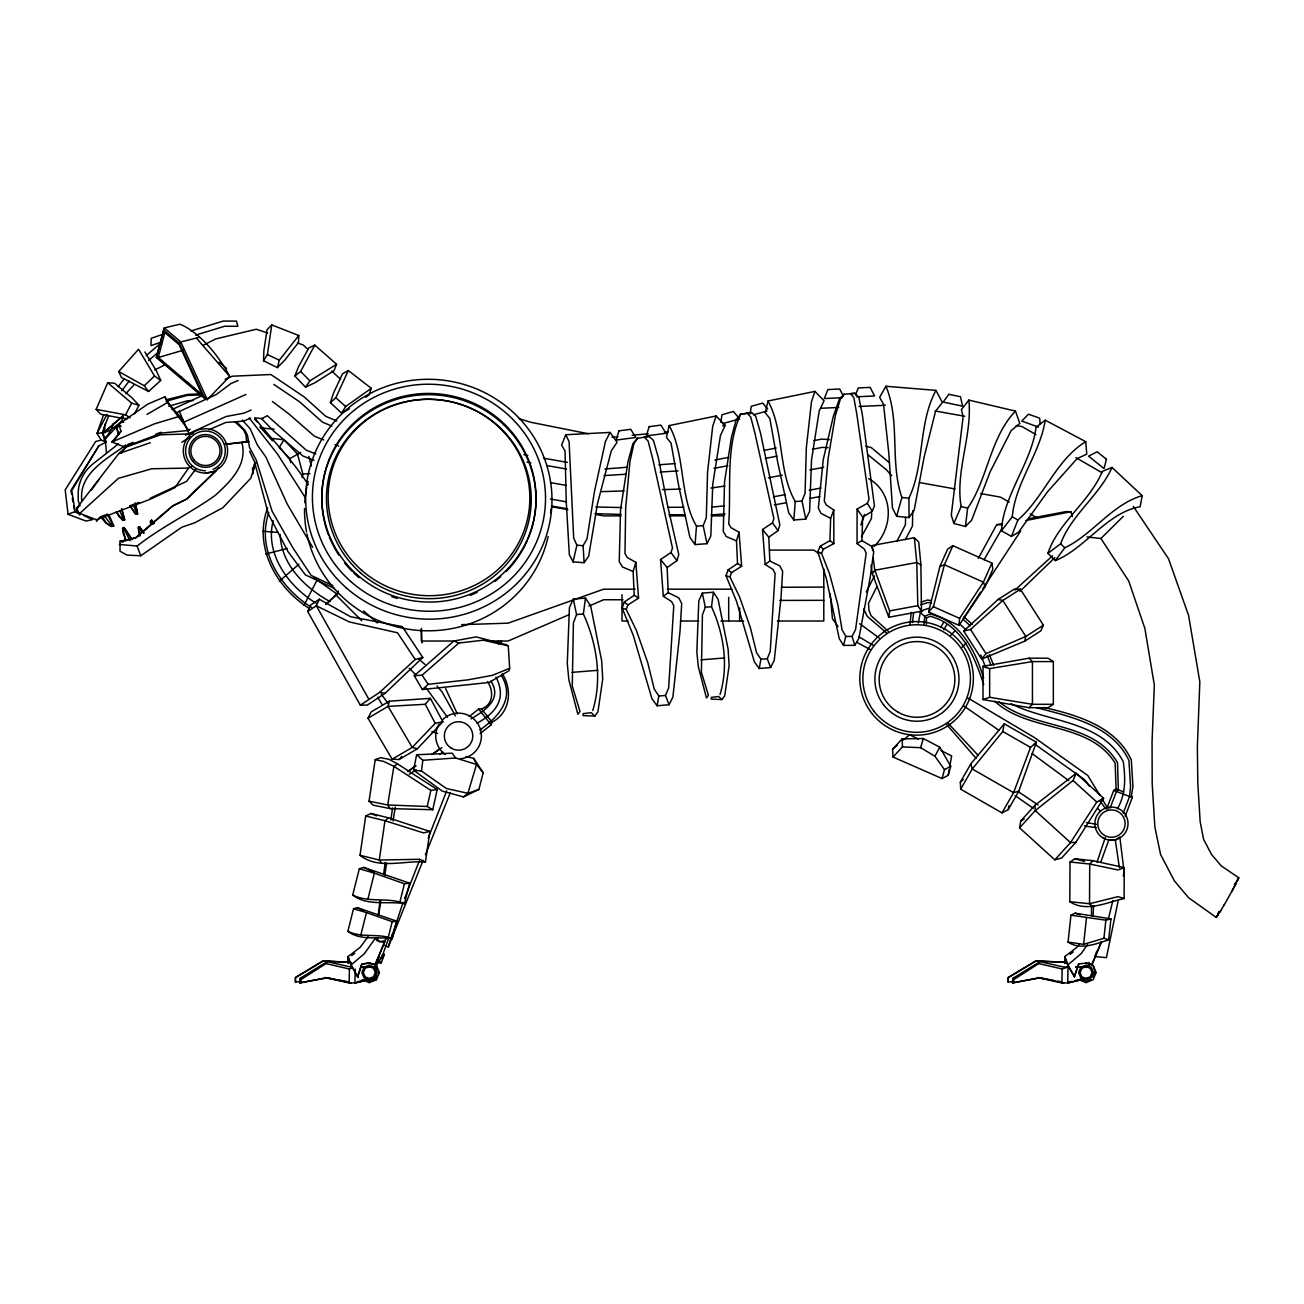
<?xml version="1.0" encoding="UTF-8"?>
<svg xmlns="http://www.w3.org/2000/svg" width="1304" height="1304" viewBox="0 0 1304 1304"><rect width="100%" height="100%" fill="white"/><g stroke="black" fill="none" stroke-linecap="round" stroke-linejoin="round"><path stroke-width="1.5" d="M857.054 543.572L857.087 509.098L867.307 503.295L869.034 499.269L856.809 414.183L853.843 397.622L850.518 393.596L855.016 393.319L858.831 397.312L862.254 414.069L874.446 505.887L872.246 511.298L862.661 517.085L861.928 540.606L857.054 543.572L864.405 549.147L866.166 553.238L855.571 629.522L852.099 636.401L854.756 645.333L843.509 645.415L839.238 638.618L826.198 577.868L817.755 551.771L820.183 546.246L829.963 540.655L830.632 518.356L833.794 510.011L826.198 504.909L824.275 501.029L828.17 458.34L835.375 415.568L840.461 398.812L844.275 394.15L839.401 399.04L833.435 415.927L823.248 459.676L818.341 508.087L820.933 513.32L830.632 518.356M1069.802 901.716L1070.014 861.993L1074.936 858.765L1092.882 860.689L1124.26 867.633L1124.097 898.554C1106.884 902.27 1086.411 912.67 1069.802 901.716L1089.525 903.737L1117.952 896.647L1124.097 898.554M498.372 644.046L498.405 640.704M501.355 644.094L501.388 640.753M573.304 599.058L576.564 614.559L573.401 622.97L572.26 685.969L580.003 711.446L577.835 714.217L568.854 679.677L567.273 663.573L569.424 607.534L573.304 599.058L585.447 598.096L583.377 614.021C596.824 643.231 602.415 678.911 592.766 710.501M702.318 593.108L705.301 607.224L702.416 614.869L701.389 672.196L708.431 695.374L706.442 697.901L698.276 666.458L696.841 651.804L698.797 600.818L702.318 593.108L713.386 592.228L711.495 606.719C723.753 633.467 728.806 665.643 720.036 694.51M1001.423 530.777L1012.279 516.824C1015.197 482.871 1040.038 453.662 1045.254 420.198L1085.743 441.681L1086.77 454.151L1077.071 458.649L1047.373 491.967L1018.603 532.162L1011.448 536.384L1001.423 530.777C1003.053 495.927 1031.953 461.795 1036.028 427.223L1045.254 420.198M355.193 969.019L354.965 982.923L376.416 977.902L376.726 967.03L360.915 966.981M376.416 977.902L355.682 982.923L349.13 982.923L349.39 968.986L352.308 968.008M1088.449 977.902L1068.449 982.923L1061.896 982.923L1062.157 968.986L1067.992 967.03L1067.731 982.923L1084.684 978.815M912.767 510.679L912.458 526.082L905.351 539.693M905.579 517.378L905.416 524.778L896.842 541.388M263.538 360.784L263.864 350.743L267.092 329.684L271.754 324.924L298.795 335.503L298.502 342.496L284.794 360.132L277.377 367.614L263.538 360.784L267.418 354.558L271.754 324.924M350.906 967.03L327.19 961.635L300.311 978.196L299.79 982.923L327.19 977.853L351.004 982.923M1068.416 967.03L1063.673 967.03L1039.956 961.635L1013.078 978.196L1012.54 982.923L1039.956 977.853L1063.771 982.923M1093.159 915.832L1093.534 905.709M375.682 977.902L376.123 966.834M348.494 962.874L348.054 956.598L360.36 947.16L368.087 936.598M1065.238 962.874L1064.781 956.598L1077.104 947.16L1079.304 944.145M299.871 981.015L299.79 982.923L325.87 977.853L349.13 982.923M871.708 512.977L871.414 518.503L861.553 536.661M1012.637 981.015L1012.54 982.923L1038.636 977.853L1061.896 982.923M695.048 544.583L696.483 526.148C679.107 496.384 685.692 455.406 669.197 425.577L716.108 415.992L725.22 425.365L720.46 435.438L712.766 484.257L710.827 535.879L707.029 543.687L695.048 544.583L689.93 537.444L678.895 486.799L671.038 443.115L666.425 437.378L669.197 425.577M793.826 519.986L795.261 501.551C777.852 471.363 784.486 431.314 768.023 400.996L814.935 391.396L824.063 400.768L819.238 410.841L811.544 459.676L809.605 511.298L805.807 519.09L793.826 519.986L788.708 512.863L777.689 462.203L769.816 418.519L765.252 412.797L768.023 400.996M958.994 625.382L959.614 618.389L983.412 582.154L991.904 563.067L952.882 545.691L947.633 549.147L939.907 566.506L928.611 611.853L958.994 625.382L985.123 586.637L992.849 569.277L991.904 563.067M864.634 514.363L860.868 524.974M422.121 641.177L421.958 642.839L421.42 628.365M1068.057 942.075L1070.959 915.163L1075.099 913.191L1110.943 918.88L1108.677 939.842C1095.849 943.803 1080.543 950.567 1068.057 942.075L1083.608 944.357L1103.934 938.277L1108.677 939.842M1083.608 944.357L1086.509 917.429L1070.959 915.163M1103.934 938.277L1105.873 920.184L1110.943 918.88M254.068 464.142L252.976 473.727L252.454 467.826M965.465 526.49L967.633 508.185C987.959 478.927 989.932 437.606 1015.474 411.102L1019.809 423.425L1011.203 430.548L990.013 472.081L971.578 520.329L965.465 526.49L953.843 523.491L951.284 515.096L963.134 416.758L961.39 409.652L968.856 400.1L1015.474 411.102M1106.64 809.034L1113.697 790.452L1116.094 789.001L1115.148 763.117C1088.84 721.063 1028.563 732.734 994.577 701.144M983.721 684.616C974.691 656.841 961.488 624.208 930.159 616.27L926.459 617.917L926.362 624.306M478.91 789.425L467.908 793.305L446.392 788.496L421.453 771.039L422.838 760.281L416.595 754.755L413.629 770.273L442.268 791.12L463.539 796.907L478.91 789.425L483.148 772.75L473.825 758.39L465.952 756.483M872.702 550.712L872.409 545.463L914.349 537.737L918.733 542.073L920.885 564.762L921.472 611.217L888.823 617.232L889.638 610.875L874.837 570.239L873.077 557.704M378.209 914.919L380.1 900.787M383.604 874.544L385.234 862.433M390.907 820.02L392.52 807.909M360.018 855.294L365.69 815.994L371.004 813.468L388.527 817.852L429.88 831.43L425.463 862.042C404.322 860.216 378.225 869.915 360.018 855.294L379.268 860.037L419.643 859.287L425.463 862.042M369.048 801.178L375.21 759.694L380.556 757.624L389.016 759.336L397.524 763.899L437.199 789.556L432.749 809.719L390.14 808.61L373.156 805.171L369.048 801.178L387.728 804.976L427.223 806.475L432.749 809.719M378.682 915.131L380.817 901.113M384.81 875.065L386.636 863.036M393.075 820.966L395.226 806.931M720.802 422.333L721.992 414.705L733.418 411.51L738.39 417.427M750.093 413.922L751.283 406.294L762.71 403.099L767.681 409M1117.349 808.855C1125.971 794.266 1125.499 777.689 1123.233 761.569C1101.456 720.346 1048.367 722.628 1011.089 703.736M1019.581 827.844L1020.755 820.949L1034.985 805.253L1076.175 773.337L1103.624 798.26L1075.849 842.335L1061.603 858.032L1054.838 859.841L1019.581 827.844L1035.246 810.599L1073.078 780.525L1076.175 773.337M667.143 567.566L676.89 560.638L678.781 554.689L667.289 504.224L658.406 457.916L653.418 440.344L649.033 436.416L644.257 437.052L648.121 441.078L652.619 458.47L672.489 548.071L670.973 552.505L660.558 559.514L667.143 567.566L668.251 592.668L678.765 597.851L681.715 603.524L679.987 631.625L672.897 697.102L669.066 704.747L657.086 705.757L658.813 696.01L654.249 689.066L647.762 662.758L636.336 630.337L626.23 609.441L627.925 604.926L638.569 598.128L635.847 562.366L627.338 557.541L624.975 553.564L625.692 507.794L629.913 461.681L633.972 443.425L637.656 438.16L632.864 443.751L627.876 462.219L620.557 509.619L619.237 561.568L622.399 566.93L633.141 571.494L634.233 595.292L638.569 598.128M759.238 668.479L760.884 659.221L756.548 652.619L750.387 627.615L739.515 596.808L729.93 576.955L726.018 575.7L728.056 569.929L737.526 563.524L736.483 540.899L739.058 532.228L730.973 527.647L728.724 523.866C731.316 488.674 725.317 446.555 740.786 414.199L751.577 412.553L755.749 416.286L760.493 432.977L779.857 524.942L778.048 530.581L768.806 537.166L769.849 561.03L765.155 564.404L773.027 569.473L775.114 573.483L770.224 651.478L767.257 658.699L770.615 667.518L759.238 668.479L754.413 661.927L736.564 601.454L726.018 575.7M948.187 775.358L950.73 766.279L939.776 747.192L923.297 738.504L902.172 738.895L892.604 749.181L893.012 757.021L942.042 778.553L948.187 775.358L949.231 769.523M949.915 765.644L951.643 755.929L941.129 750.615M1008.204 809.637L1018.734 791.267L1036.403 742.237L1004.243 723.801L970.861 763.818L960.331 782.204L960.689 789.197L1001.994 812.881L1008.204 809.637L1008.905 805.725M1142.174 495.65L1140.136 506.751C1107.275 512.325 1084.602 549.098 1055.295 560.59L1047.878 553.369C1058.261 522.366 1089.948 501.469 1102.336 471.396L1112.002 467.451L1142.174 495.65C1111.709 504.55 1092.524 534.64 1064.765 547.81L1055.295 560.59M960.689 789.197L972.262 768.985L1002.76 731.495L1004.243 723.801M302.12 477.59L302.838 473.971L297.573 454.183L283.979 439.741L270.466 438.323M273.188 520.638C264.484 553.972 288.787 586.637 316.122 603.214M268.787 512.619C255.992 549.652 280.49 588.332 311.591 607.387M309.064 608.3C276.35 587.778 253.057 546.474 267.63 508.022M1118.359 899.858L1106.428 957.625L1095.36 956.631M1123.282 875.946L1124.113 871.969L1119.826 836.989L1115.36 840.395L1108.856 839.809L1100.658 862.433M913.55 613.32L912.49 622.562M911.219 612.358L910.013 624.339M1024.781 641.144L1025.808 636.45L1002.792 600.476L998.114 599.449L963.721 631.103L981.635 659.107L1024.781 641.144L1040.788 630.891L1043.412 625.203L1020.396 589.229L1014.121 589.212L998.114 599.449M427.223 806.475L430.842 790.387L393.889 766.312L383.506 761.373L375.21 759.694M255.992 462.284L250.727 478.291L222.886 507.712L194.834 522.741L181.761 527.24L140.75 555.781L127.075 555.113L120.033 551.25L120.049 541.225L135.453 537.77L172.258 506.099L186.407 499.122L218.681 468.054M573.043 561.877L576.89 545.202L573.678 538.014L569.082 441.616L565.773 434.737L610.027 432.423L617.069 442.252L611.315 450.809L597.558 503.377L588.674 556.091L584.111 562.709L573.043 561.877L569.326 554.64L566.229 501.029L565.056 451.021L561.616 445.137L565.773 434.737M338.388 590.989L337.54 594.428L314.019 577.753M377.182 940.852L378.03 937.413M1108.612 917.951L1112.882 900.575M121.5 421.551L111.378 429.44L102.804 433.482L123.456 415.487L121.5 421.551L104.467 439.807L102.804 433.482L105.314 423.523M104.19 431.51L105.021 428.185M352.716 895.033L359.301 868.774L363.669 867.404L409.635 883.183L404.501 903.639C387.679 900.934 367.141 906.329 352.716 895.033C368.918 903.216 388.364 896.859 404.501 903.639M347.875 931.317L353.514 908.806L357.263 907.633L396.644 921.146L392.26 938.684C377.834 936.37 360.23 940.983 347.875 931.317C361.762 938.326 378.421 932.882 392.26 938.684M367.809 899.434L374.395 873.158L359.301 868.774M360.817 935.082L366.457 912.572L353.514 908.806M388.413 936.777L392.194 921.651L396.644 921.146M400.018 901.423L404.436 883.77L409.635 883.183M843.509 645.415L845.807 636.45L842.025 629.636L837.836 604.6L829.458 573.515L821.504 553.287L817.755 551.771M389.391 701.193L388.054 706.377L412.211 747.404L417.394 748.74L442.855 721.748L430.385 698.341L389.391 701.193L371.135 711.951L367.989 718.194L392.145 759.221L399.138 759.498L417.394 748.74M277.377 367.614L279.333 360.181L298.795 335.503M156.35 357.573L164.271 327.907L180.001 324.207C200.474 332.585 219.838 357.459 229.683 376.432L207.303 399.66L204.907 398.714L156.35 357.573L164.271 327.907L180.783 341.909L207.303 399.66L202.707 395.764M158.289 357.54L164.842 332.569L179.121 344.68L202.087 394.656L158.289 357.54L184.027 349.961M928.611 611.853L933.387 606.719L944.389 564.779L952.882 545.691M509.668 668.333L509.016 670.712L489.049 682.481L422.366 689.539L414.264 675.733L453.857 641.014L476.204 636.89L506.213 644.698L508.283 645.887L509.668 668.333L492.407 675.325L468.136 679.824L428.201 684.323L422.366 689.539M942.042 778.553L944.487 769.653L950.73 766.279M896.63 516.27L901.928 497.509C889.54 462.398 900.64 420.931 885.905 386.261L935.962 390.385L942.368 402.512L935.555 411.184L924.047 457.394L914.169 510.239L909.067 517.574L896.63 516.27L892.441 507.973L888.855 453.711L883.541 404.387L879.646 397.312L885.905 386.261M1047.878 553.369L1060.625 543.768C1071.138 514.917 1099.598 495.341 1112.002 467.451M944.487 769.653L934.935 756.255L920.624 747.681L923.297 738.504M633.141 571.494L635.847 562.366M392.569 933.697L388.299 947.046L384.892 945.579M480.116 733.582L491.152 724.845L492.016 722.123C510.19 713.092 512.765 689.523 502.219 673.695M357.622 976.68L361.567 964.373L368.967 963.134L375.259 964.764L384.876 941.472L379.366 941.472L375.275 938.309L364.354 953.713L351.037 964.976C368.07 994.104 349.26 964.65 348.054 956.598L348.054 963.297M1078.701 964.015L1074.349 976.68L1078.701 964.015L1085.71 963.134L1092.002 964.764L1101.603 941.472L1092.377 963.102M113.334 423.376L111.378 429.44L104.467 439.807M349.374 408.869L341.681 413.107L330.336 402.643L333.482 393.091L342.512 373.808L348.331 370.548L371.281 388.331L369.048 394.965L365.739 397.329M357.801 976.598L361.958 964.015L369.325 962.792L375.259 964.764M403.099 902.319L388.299 947.046L423.132 860.347M716.108 415.992L712.685 426.375L707.55 472.39L706.295 517.884L703.182 525.642L707.029 543.687M1097.039 862.156L1105.238 837.624M814.935 391.396L811.463 401.795L806.328 447.81L805.073 493.303L801.976 501.046L805.807 519.09M765.155 564.404L762.547 529.522L772.441 522.855L773.891 518.65L755 433.515L750.729 416.987L747.045 413.156M1086.982 536.955L1100.902 538.487L1128.71 580.997L1144.863 628.398L1154.333 685.073L1152.051 741.634L1152.198 783.867L1154.855 826.915L1160.576 854.495L1174.415 880.933L1188.547 897.69L1216.29 917.462L1216.828 915.897M1237.366 880.885L1237.855 879.45L1236.795 880.787M1133.274 506.343L1168.514 558.731L1188.563 615.358L1199.827 681.796L1197.365 746.768L1197.805 783.15L1200.153 821.634L1203.608 839.385L1211.416 854.283L1221.196 865.84L1238.8 877.804L1232.182 890.795M657.086 705.757L652 698.846L633.222 635.227L622.122 608.104L624.257 602.04L634.233 595.292M103.635 414.705L97.018 433.433L101.223 440.067L106.211 442.04L98.827 445.854L70.954 490.434L71.622 494.297M388.673 938.293L382.023 956.712L376.383 965.009L378.453 959.565M1094.789 956.712L1096.778 951.186M384.403 954.072L380.996 963.411L377.557 962.173L378.062 960.803L381.502 962.042M106.211 442.04L102.348 432.83L108.672 415.666M330.336 402.643L335.813 397.753L348.331 370.548M729.93 576.955L731.544 572.668L741.65 566.213L739.058 532.228M1036.403 742.237L1030.519 747.404L1013.583 792.669L1001.994 812.881M1110.063 808.219L1116.42 791.495L1118.343 789.849L1117.512 762.661C1092.687 720.378 1033.925 730.126 999.06 701.829M1123.217 813.207L1129.574 796.483L1130.552 786.377L1128.938 760.46C1112.524 725.431 1070.323 716.581 1036.354 707.632M1125.222 816.108L1132.296 797.526L1131.481 794.853L1132.948 786.654L1131.318 760.004C1116.159 726.556 1077.006 714.918 1043.982 707.501M404.566 898.537L419.35 860.77M428.217 838.097L446.685 790.876M1011.448 536.384L1017.902 519.954C1043.819 497.802 1055.669 460.019 1085.743 441.681M294.851 376.025L298.567 366.701L308.771 348.005L314.769 345.104L336.595 364.256L333.954 370.727L315.063 382.659L305.527 387.174L294.851 376.025L300.621 371.493L314.769 345.104M855.44 395.096L858.309 387.924L870.159 387.369L874.56 395.96L856.712 396.807M425.414 854.707L450.402 792.506M374.9 964.879L384.876 941.472M362.186 979.663L369.309 982.613L376.432 979.663L379.382 972.556L376.432 965.433M669.066 704.747L665.513 695.456L668.659 687.86L673.777 605.773L671.593 601.568L663.312 596.221L660.558 559.514M1093.192 977.413L1095.213 972.556L1093.176 965.433L1096.126 972.556L1093.176 979.663L1086.053 982.613L1078.93 979.663M953.843 523.491L961.129 506.49C955.082 471.412 972.442 435.324 968.856 400.1M119.756 417.851L100.734 414.199L96.137 409.374L107.727 382.74L114.687 383.278L131.818 397.638L139.023 405.332L134.426 413.808M307.695 611.494L310.515 605.089L319.317 599.253L350.483 616.694L402.3 626.588L422.773 657.493L384.99 693.386L367.32 705.073L360.328 705.171L307.695 611.494L316.318 605.773L319.317 599.253M866.28 591.983L874.446 575.928M821.504 553.287L823.411 549.196L833.827 543.605L833.794 510.011M928.904 608.3L923.77 609.897L920.347 612.619L918.309 623.051M1217.561 914.446L1219.012 911.561M1219.061 911.724L1217.219 915.815L1218.295 914.479M770.615 667.518L774.266 660.264L780.998 598.031L782.644 571.331L779.841 565.936L769.849 561.03M610.027 432.423L605.447 441.453L594.412 491.787L586.996 539.008L583.1 545.675L584.111 562.709M876.907 586.686L868.464 603.41L869.002 610.288L871.072 615.7L888.301 631.283M96.137 409.374L125.591 414.802L131.655 403.115L107.727 382.74M304.011 605.3L316.758 580.688M107.026 414.313L97.018 433.433L102.348 432.83M934.935 756.255L939.776 747.192M1236.078 883.704L1223.983 905.351M940.738 627.534L943.623 622.22M978.342 558.405L996.663 524.713L1002.597 523.589M91.215 490.304L98.957 479.53M935.962 390.385C918.114 423.229 924.797 464.99 908.888 498.226L909.067 517.574M943.868 629.734L946.883 624.486M984.096 559.726L1002.189 528.218M193.253 433.759L160.522 434.802L126.08 447.044L118.762 453.596L76.626 508.234L79.772 514.95L76.626 509.799L79.12 505.626M1220.153 911.757L1224.277 904.699M854.756 645.333L858.88 638.455L870.127 577.802L873.729 551.69L871.382 546.18L861.928 540.606M341.681 413.107L345.642 406.506L371.281 388.331M80.392 513.939L75.143 511.494L71.753 490.516L98.827 445.854M283.979 439.741L279.284 447.435L289.781 458.682L290.792 462.594M299.871 980.298L326 963.574L327.19 961.635M1012.637 980.298L1038.766 963.574L1039.956 961.635M116.496 427.435L118.582 434.248L116.496 427.435L120.261 425.87M1234.317 884.682L1235.964 882.091M1220.772 910.583L1216.29 917.462M874.267 546.327C893.745 527.207 893.827 492.863 868.66 478.617M1103.624 798.26L1096.778 802.025L1070.502 842.596L1054.838 859.841M963.982 617.64L980.657 592.13M982.89 588.723L1020.706 530.907M305.527 387.174L309.896 380.833L336.595 364.256M183.359 420.589L169.536 404.484L164.875 396.807L147.906 404.044L118.729 424.191L120.979 431.216L111.932 441.974L124.614 446.979L125.917 445.088M188.575 468.071L174.915 487.68L150.172 499.269L96.512 519.758L79.772 513.401L118.403 478.34L151.834 468.755L188.575 468.071L191.949 466.229M1087.634 944.471L1081.081 953.713L1067.78 964.976L1074.545 976.598M326.277 604.274L338.16 592.456M114.785 439.709L120.979 431.216M594.868 716.075L591.234 712.685L583.181 713.63L583.116 715.586L594.868 716.075L597.917 711.919L602.725 679.009L601.666 660.835L590.63 605.838L585.447 598.096M721.96 699.58L718.651 696.515L711.316 697.363L711.267 699.14L721.96 699.58L724.714 695.798L729.099 665.871L728.137 649.311L718.096 599.269L713.386 592.228M888.823 617.232L872.294 573.711L874.837 570.239L916.777 562.513L920.885 564.762M196.105 468.658L186.57 481.404L150.204 498.226M118.142 386.717L124.255 378.763M121.761 390.711L129.226 381.045M121.142 453.401L126.08 447.044M140.636 531.038L139.495 526.702L143.913 533.026M981.635 659.107L986.003 653.614L1025.808 636.45L1043.412 625.203M1237.626 879.255L1238.8 877.804M740.786 414.199L736.222 419.529L731.479 437.068L724.519 482.105L723.28 531.462L726.279 536.563L736.483 540.899M399.138 759.498L401.681 756.434M367.989 718.194L388.054 706.377L425.283 704.274L430.385 698.341M118.697 371.526L138.55 349.276L154.524 375.992L160.734 380.409L148.575 391.461L121.435 377.426L118.697 371.526L144.239 385.756L148.575 391.461M375.943 939.01L379.366 941.472M216.203 470.76L187.189 498.796L172.91 505.903L136.301 537.623L130.808 539.253M893.012 757.021L902.449 746.931L902.172 738.895M950.73 635.358L954.821 631.006M125.852 393.563L133.823 385.104M1092.882 860.689L1089.736 864.03L1089.525 903.737L1092.638 906.704M204.907 398.714L179.463 343.294L180.783 341.909L199.561 337.296M442.855 721.748L435.194 723.312L412.211 747.404L392.145 759.221M1029.052 707.697L1032.442 704.307L1032.442 661.584L1029.052 658.194L983.02 666.311L983.02 699.58L1029.052 707.697L1048.057 707.697L1053.339 704.307L1053.339 661.584L1048.057 658.194L1029.052 658.194M1123.347 516.303L1100.902 538.487M961.896 647.289L966.248 643.084M1019.956 591.299L1054.789 557.704M144.239 385.756L154.524 375.992M325.723 604.322L338.274 593.255M360.328 705.171L379.741 692.31L415.194 659.465L422.773 657.493M1014.985 590.044L1052.442 555.863M124.614 446.979L161.614 433.058L188.803 430.434L190.156 429.212M963.721 631.103L970.535 629.441L1002.792 600.476L1020.396 589.229M960.331 782.204L963.363 779.515M414.264 675.733L422.072 675.195L458.812 643.035L483.295 640.199L508.283 645.887M102.804 433.482L123.456 415.487L120.457 418.095M382.675 942.254L386.669 938.782M279.333 581.258L298.926 564.241M148.623 360.523L157.8 352.618M146.211 355.617L161.419 342.577M892.604 749.181L897.25 745.236M903.444 739.955L909.621 734.69L918.375 739.123M150.775 520.834L150.824 524.404L150.237 521.241L151.655 520.133L153.513 522.252M463.539 796.907L467.908 793.305L476.514 764.454L473.825 758.39M388.527 817.852L384.957 820.721L379.268 860.037L381.942 863.395M469.212 716.581L478.666 709.083L481.518 708.871C493.776 704.6 493.727 690.631 487.484 681.487M471.037 718.879C484.354 710.876 502.806 699.384 490.923 681.193M477.036 723.215C496.628 712.571 506.783 698.08 495.993 677.037M479.872 730.028C497.737 717.396 515.716 698.814 501.355 675.521M1070.111 954.332L1073.241 951.92M351.738 955.571L354.753 953.257M138.566 527.338L139.919 535.862M663.312 596.221L668.251 592.668M431.983 754.429L440.084 748.692M125.543 445.218C107.107 458.959 78.941 473.107 81.744 500.149M432.097 754.478L441.86 747.616M131.932 539.644L124.01 527.501L122.576 528.479L125.722 539.921L123.163 533.271L122.592 528.495L124.059 527.452L132.079 539.465M139.495 526.702L138.012 527.729L139.854 535.83M118.468 443.898L92.16 464.566A39.756 38.778 0 0 0 78.191 495.047L78.273 500.85L80.033 505.936M119.316 544.436L137.132 546.05C161.696 526.669 189.862 513.466 215.225 495.39C230.221 481.665 247.825 465.006 241.892 442.545L249.064 441.486M397.524 763.899L393.889 766.312L387.728 804.976L390.14 808.61M409.309 774.266L416.057 769.849M439.644 754.397L443.018 752.18M181.859 442.268L190.172 436.905M185.429 435.177L226.048 416.53L244.06 413.107L251.167 410.043M172.112 409.537L200.995 396.123M175.714 413.156L216.35 394.493L231.036 383.506L238.143 380.442M147.01 414.395L167.499 402.545L188.803 430.434M289.781 458.682L300.637 452.423M1020.755 820.949L1024.259 819.075M154.768 369.961L165.543 364.484M203.228 345.299L215.779 338.91L256.334 329.244L267.581 333.009M113.758 441.111L111.932 441.974L154.426 423.865L178.306 416.693M183.962 422.121L245.967 394.46M209.145 429.717L225.69 422.496L243.587 421.143L250.678 418.062M225.168 379.268L232.275 376.204L270.873 374.525L304.093 396.856L325.821 416.367L336.823 420.98M568.74 614.836L508.087 641.03L491.934 641.03M588.968 606.099L603.67 599.742L623.035 599.742M364.452 979.695L369.309 981.716L376.432 979.663M1081.195 979.695L1086.053 981.716L1090.91 979.695M101.223 440.067L95.648 441.534L65.2 489.88L68.085 514.298L75.143 511.494M939.907 566.506L944.389 564.779L983.412 582.154L985.123 586.637M1124.26 867.633L1118.099 869.964L1089.736 864.03L1070.014 861.993M101.989 516.205L107.564 514.135M129.813 505.838L139.072 502.382M127.759 444.403L133.318 442.382M155.551 434.281L161.109 432.243M164.32 333.791L151.215 338.306L150.971 345.625L160.164 342.447M118.762 453.596L150.319 442.692M983.02 699.58L989.654 697.298L1032.442 704.307L1053.339 704.307M921.211 602.089L927.47 600.036L931.333 600.59M920.901 604.779L927.926 602.513L931.398 603.002M190.775 331.037L223.212 321.077L236.448 321.11L237.85 326.277L224.63 326.261L195.584 335.128M168.786 406.212L187.597 400.752L193.351 400.54M128.982 539.791L122.201 541.714M753.63 414.753L767.013 411.021M722.416 423.718L739.629 418.894M166.13 401.208L187.157 395.405L200.588 394.916M1018.734 791.267L1013.583 792.669L972.262 768.985L970.861 763.818M265.674 554.004L287.402 548.462M167.564 399.415L187.809 394.362L199.414 393.987M357.377 981.765L376.367 977.201L376.367 962.303M1068.237 982.222L1072.035 981.309M1075.833 980.396L1083.445 978.57M130.09 505.544L135.616 514.2L137.621 513.809L135.437 503.262M123.424 520.247L118.794 516.319L116.431 511.82M429.88 831.43L423.458 832.881L384.957 820.721L365.69 815.994M100.636 516.563L105.542 522.888L111.052 526.409L113.79 525.952L109.08 515.161M113.79 525.952L111.052 526.409M722.66 425.886L725.22 425.365M714.853 460.035L728.708 457.329M764.34 450.353L776.222 448.022M813.843 440.654L821.764 439.106L829.491 439.611M714.07 468.364L727.844 465.691M765.252 458.437L777.054 456.139M812.49 449.277L822.335 447.37L828.187 447.679M1025.775 520.524L1070.91 511.755L1072.361 516.645M205.445 473.059L214.296 471.38L221.093 466.587A22.135 22.135 0 0 0 213.905 430.467A22.135 22.135 0 0 0 183.293 450.923A22.135 22.135 0 0 0 213.905 471.38M724.894 486.033L710.973 488.038M768.366 477.802L782.204 475.178M809.865 469.929L823.704 467.321M1028.367 518.731L1066.02 511.608L1070.91 511.755M723.883 505.952L711.919 507.093M773.484 496.791L785.399 494.591M809.213 490.19L821.112 488.006M889.638 610.875L917.82 605.675L921.472 611.217M725.057 513.906L711.12 514.95M774.364 504.892L786.198 502.741M809.865 498.405L819.743 496.612M350.857 962.303L323.164 960.934L295.47 977.658L295.47 982.222L301.403 981.13M1066.705 962.303L1035.93 960.934L1008.236 977.658L1008.236 982.222L1014.17 981.13M740.395 414.411L751.577 412.553M637.265 438.372L649.033 436.416M983.02 666.311L989.654 668.593L1032.442 661.584L1053.339 661.584M248.102 441.437L224.924 444.338L241.892 442.545M430.842 790.387L437.199 789.556M612.016 437.296L618.047 436.71M632.13 435.324L648.218 433.743M664.307 432.162L668.333 431.771M843.884 394.313L855.016 393.319M760.884 659.221L767.257 658.699M658.813 696.01L665.513 695.456M576.564 614.559L583.377 614.021M705.301 607.224L711.495 606.719M701.128 659.824L724.682 657.949M571.983 672.375L597.884 670.305M604.909 468.967L626.914 467.272M658.911 464.811L674.901 463.588M795.261 501.551L801.976 501.046M696.483 526.148L703.182 525.642M422.838 760.281L455.601 757.983L476.514 764.454L483.148 772.75M121.027 422.382L123.75 422.203M604.029 475.601L626.034 474.216M660.068 472.048L678.08 470.907M1075.849 842.335L1070.502 842.596L1035.246 810.599L1034.985 805.253M842.139 397.704L824.291 398.535L827.877 389.57L839.727 389.016L843.248 395.894M820.542 408.299L838.765 407.435M859.01 406.489L885.334 405.251M416.595 754.755L452.195 753.174L455.601 757.983M302.838 473.971L309.896 473.662M601.877 491.641L624.094 490.907M662.481 489.636L680.672 489.033M461.665 624.665L508.087 623.165L603.67 589.18L635.129 589.18M379.171 941.684L384.517 941.586M1075.588 966.965L1088.873 966.834M845.807 636.45L852.099 636.401M621.763 507.566L595.765 506.979M667.844 507.321L683.866 507.24M781.308 587.256L823.802 587.11M779.711 600.41L823.802 600.345M621.03 515.862L603.67 515.862L595.7 514.461M669.425 515.862L685.545 515.862M711.756 515.862L723.867 515.862M996.663 524.713L1002.32 524.713M769.376 550.092L813.794 550.092L818.798 553.564M667.403 589.18L731.919 589.18M628.072 621.014L622.024 621.014L622.024 594.673M680.395 621.014L698.699 621.014M720.9 621.014L743.639 621.014M777.396 621.014L823.802 621.014L823.802 569.066M453.596 641.03L421.306 641.03L421.306 629.734M1066.705 962.499L1035.93 960.934L1008.171 977.495L1008.236 982.222M361.404 967.03L365.234 967.03M1076.077 967.03L1079.908 967.03M378.47 972.556L379.382 972.556M1095.213 972.556L1096.126 972.556M620.883 514.444L594.885 513.629M669.001 514.705L685.056 514.803M902.449 746.931L920.624 747.681M350.857 962.499L323.164 960.934L295.405 977.495L295.47 982.222M121.647 418.209L127.662 418.633M576.89 545.202L583.1 545.675M262.821 531.25L278.094 532.407M254.704 417.899L262.772 418.649M260.555 427.875L274.068 429.195M413.629 770.273L421.453 771.039M901.928 497.509L908.888 498.226M1084.439 826.035L1096.273 827.616M1086.509 917.429L1105.873 920.184M523.882 454.737L527.827 455.422M543.638 458.209L567.354 462.366M526.946 462.072L530.891 462.757M546.702 465.544L566.474 469.016M550.484 482.61L566.295 485.398M550.304 498.992L566.115 501.779M551.396 505.985L567.207 508.756M551.885 506.816L567.827 509.587M1086.362 822.547L1096.371 824.324M935.098 410.972L964.748 416.286M1016.158 425.528L1022.075 426.587L1035.995 434.623M919.467 482.545L955.017 488.951M980.706 493.58L1000.461 497.134L1009.231 502.089M1037.902 977.511L1053.73 980.412M1057.674 981.13L1061.635 981.847M325.136 977.511L335.03 979.32M338.975 980.054L346.897 981.488M588.218 433.743L530.842 422.284L519.188 418.796M379.741 692.31L384.99 693.386M120.049 541.225L123.179 541.926M1038.766 963.574L1062.157 968.986M326 963.574L349.39 968.986M961.129 506.49L967.633 508.185M1074.936 858.765L1084.586 861.471M865.774 446.115L871.447 447.728L889.491 462.79M131.655 403.115L139.023 405.332M1075.099 913.191L1080.234 914.74M622.122 608.104L626.23 609.441M431.868 731.674L437.476 733.484M1086.069 962.792L1092.002 964.764M297.556 343.05L303.18 344.941L307.679 349.048M374.395 873.158L404.436 883.77M366.457 912.572L392.194 921.651M1038.587 427.142L1021.765 421.094L1028.497 414.183L1039.663 418.193L1040.136 423.963M382.3 955.115L383.816 955.669M381.974 956.011L383.49 956.565M379.268 957.495L382.708 958.75M68.085 514.298L86.097 521.062L92.633 519.628L83.896 515.553M1116.094 789.001L1123.787 791.919M1113.697 790.452L1132.296 797.526M313.971 460.328L302.903 455.96L273.302 430.711L261.615 418.731L267.32 415.699L306.261 450.173L315.715 453.922M323.751 439.97L314.362 436.172L288.706 413.775L272.389 401.485M335.03 444.517L338.779 446.049M453.857 641.014L458.812 643.035M331.786 426.017L322.463 422.17L299.594 401.811L273.873 384.435M1089.606 963.949L1093.176 965.433M371.004 813.468L376.514 815.88M933.387 606.719L959.614 618.389M74.703 511.673L78.289 513.271M363.669 867.404L373.417 871.887M357.263 907.633L363.751 910.616M334.427 588.446L305.364 574.868L287.956 551.543L268.445 514.135L254.394 461.469L249.537 451.298M332.83 585.594L311.151 575.439L292.797 547.68L272.063 511.119L256.203 459.953L249.504 447.468L247.515 435.389L245.022 430.467L236.774 422.105M267.418 354.558L279.333 360.181M856.826 642.334L870.599 649.783M1012.279 516.824L1017.902 519.954M1030.274 513.972L1037.283 517.949M1002.76 731.495L1030.519 747.404M1075.996 457.704L1102.076 472.765M967.796 697.95L1034.251 737.445L1087.862 775.554L1100.005 795.521M858.7 636.613L873.68 645.643M330.059 601.6C305.038 587.908 281.175 564.599 280.148 534.444M737.526 563.524L741.65 566.213M1018.228 791.626L1038.098 804.976M125.591 414.802L130.155 417.883M1015.18 795.701L1033.208 808.187M963.819 705.969L998.88 730.273M111.427 526.376L106.423 522.822L101.777 516.482M1034.333 743.851L1084.635 779.727L1089.296 786.165M859.662 623.703L879.271 638.031M1032.018 753.516L1068.905 780.688M829.963 540.655L833.827 543.605M728.056 569.929L731.544 572.668M624.257 602.04L627.925 604.926M868.399 455.112L886.247 469.636L891.691 475.667M219.186 362.202L226.619 368.494M163.619 329.863L179.463 343.294M159.773 359.366L164.369 363.262M167.434 365.87L172.03 369.765M176.643 373.661L181.24 377.557M185.836 381.469L190.433 385.365M193.514 387.956L198.11 391.852M920.347 612.619L926.459 617.917M886.704 633.092L867.29 616.336L863.753 608.968M363.588 610.924L377.394 622.953M418.763 659.042L424.908 664.388M335.813 397.753L345.642 406.506M1073.078 780.525L1096.778 802.025M963.966 616.808L972.262 624.404M820.183 546.246L823.411 549.196M331.607 370.988L340.588 379.219M234.981 421.925L243.408 429.652L245.902 434.574L246.7 442.333M962.874 619.058L970.274 625.838M959.255 623.573L966.166 629.93M118.729 424.191L121.044 426.392M259.871 426.864L272.503 440.85M1060.625 543.768L1064.765 547.81M335.878 594.868L361.762 620.769M409.212 668.235L414.965 673.989M112.225 526.131L104.271 515.748M300.621 371.493L309.896 380.833M254.639 419.203L257.377 421.942M388.364 703.752L381.224 694.087M947.796 722.921L978.179 755.391M254.948 418.437C272.536 440.296 292.993 460.622 308.2 484.762M1097.821 808.545L1100.592 811.512M242.332 420.067L250.238 428.804L257.312 444.957L265.772 456.889L287.255 504.143L312.65 547.289M249.26 418.046L277.491 454.069L305.103 497.313M946.883 724.796L976.158 758.39M196.513 338.192L229.683 376.432M436.97 685.986L442.121 692.033L455.438 715.912M154.345 523.442L151.655 520.133L153.041 524.387M762.547 529.522L768.806 537.166M426.147 687.974L447.484 717.233M481.518 708.871L492.016 722.123M478.666 709.083L491.152 724.845M139.463 526.751L143.799 533.157M772.441 522.855L778.048 530.581M670.973 552.505L676.89 560.638M1099.777 800.64L1105.596 808.676M838.064 626.539L832.457 618.797L830.175 593.858M857.087 509.098L862.661 517.085M422.072 675.195L428.201 684.323M415.194 659.465L397.524 632.782L349.407 621.943L316.318 605.773L368.95 699.449M970.535 629.441L986.003 653.614M867.307 503.295L872.246 511.298M130.107 540.818L123.44 527.875M1102.027 798.863L1108.09 808.839M144.907 351.998L156.415 370.906L160.734 380.409M377.736 697.2L381.876 704.16M1074.349 976.68L1067.976 965.628L1064.781 956.598L1064.781 963.297M113.383 525.936L107.825 515.145M116.447 511.738L122.657 520.426L124.711 519.921L121.696 508.739M425.283 704.274L435.194 723.312M445.577 688.496L457.362 713.956M164.875 396.807L167.499 402.545M130.808 506.946L135.616 514.167L137.621 513.809L135.241 503.23M179.153 411.086L188.754 433.172M119.838 510.94L123.864 520.149L124.711 519.921L121.484 508.739M136.806 513.972L133.693 505.642M989.361 654.559L993.697 665.529M987.275 655.749L990.877 664.893M980.771 654.967L985.824 667.762M983.656 677.95C975.392 650.859 960.005 620.443 929.833 613.988L924.732 616.384L924.063 624.062M137.132 546.05L140.75 555.781M1064.781 956.598L1067.78 964.976M348.054 956.598L351.037 964.976M308.82 456.465L311.379 465.935M104.597 436.318L105.428 439.481M100.147 516.906L96.512 521.323L96.512 519.758M72.307 498.161L72.991 502.024M73.676 505.887L74.361 509.75M1115.36 840.395L1119.402 867.698M871.105 565.105L872.294 573.711M105.249 439.301L106.504 453.026M914.349 537.737L916.777 562.513L917.82 605.675M1013.078 978.196L1013.322 982.923M300.311 978.196L300.556 982.923M1091.464 905.53L1091.513 915.685M1089.133 962.303L1089.133 966.036M1086.053 981.716L1086.053 982.613M989.654 668.593L989.654 697.298M739.629 607.941L739.629 621.014M728.692 597.297L728.692 621.014M369.309 981.716L369.309 982.613M76.626 508.234L76.626 509.799M442.431 719.824A22.836 22.836 0 0 1 479.318 726.426A22.836 22.836 0 0 1 460.345 758.732M445.137 754.429A22.836 22.836 0 0 1 439.106 724.046M548.12 536.531A123.179 119.903 5.6 0 1 426.962 630.794A123.179 119.903 5.6 0 1 306.945 533.939M306.57 532.016A123.179 119.903 5.6 0 1 304.533 508.576M304.777 502.708A123.179 119.903 5.6 0 1 306.831 487.142M307.239 485.218A123.179 119.903 5.6 0 1 308.135 481.421M550.81 509.261A123.179 119.903 5.6 0 1 550.81 513.173M328.657 535.292A107.124 104.271 5.6 0 1 430.336 394.688A107.124 104.271 5.6 0 1 527.957 539.025M527.223 540.72A107.124 104.271 5.6 0 1 506.196 571.494M500.736 576.645A107.124 104.271 5.6 0 1 494.884 581.421M477.166 592.293A107.124 104.271 5.6 0 1 470.206 595.39M397.247 598.454A107.124 104.271 5.6 0 1 391.803 596.645M359.024 577.705A107.124 104.271 5.6 0 1 353.4 572.619M352.064 571.282A107.124 104.271 5.6 0 1 344.517 562.839M338.975 555.243A107.124 104.271 5.6 0 1 329.341 537.02M205.445 470.76A19.837 19.837 0 0 1 187.108 443.327A19.837 19.837 0 0 1 219.463 436.889A19.837 19.837 0 0 1 213.025 469.261M1106.428 459.22L1104.048 468.576L1088.547 456.156L1097.169 451.803L1106.428 459.22M618.944 430.842L616.124 440.084L635.814 437.492L630.712 429.293L618.944 430.842M649.131 426.669L646.311 435.895L666.002 433.319L660.9 425.12L649.131 426.669M364.044 967.291L361.86 972.556L364.044 977.821L369.309 979.989L374.574 977.821L376.758 972.556L374.574 967.291L369.309 965.107L364.044 967.291M365.087 968.334L363.343 972.556L365.087 976.777L369.309 978.522L373.531 976.777L375.275 972.556L373.531 968.334L369.309 966.574L365.087 968.334M1080.788 967.291L1078.604 972.556L1080.788 977.821L1086.053 979.989L1091.318 977.821L1093.502 972.556L1091.318 967.291L1086.053 965.107L1080.788 967.291M1081.831 968.334L1080.087 972.556L1081.831 976.777L1086.053 978.522L1090.274 976.777L1092.018 972.556L1090.274 968.334L1086.053 966.574L1081.831 968.334M948.839 394.313L943.134 402.088L962.58 406.147L960.461 396.726L948.839 394.313M415.764 765.888L407.663 771.626L415.829 765.921M1103.151 837.983A16.593 16.593 0 0 0 1128.025 823.606A16.593 16.593 0 0 0 1103.151 809.246A16.593 16.593 0 0 0 1103.151 837.983M1104.602 835.456A13.676 13.676 0 0 0 1125.124 823.606A13.676 13.676 0 0 0 1104.602 811.756A13.676 13.676 0 0 0 1104.602 835.456M451.461 748.284A14.214 14.214 0 0 0 472.781 735.978A14.214 14.214 0 0 0 451.461 723.655A14.214 14.214 0 0 0 451.461 748.284M871.545 712.962A56.789 56.789 0 0 0 969.051 700.118A56.789 56.789 0 0 0 909.181 622.089A56.789 56.789 0 0 0 871.545 712.962M873.99 711.283A53.774 53.774 0 0 0 966.329 699.14A53.774 53.774 0 0 0 909.638 625.235A53.774 53.774 0 0 0 873.99 711.283M883.574 704.779A42.038 42.038 0 0 0 955.767 695.276A42.038 42.038 0 0 0 911.431 637.509A42.038 42.038 0 0 0 883.574 704.779M898.097 712.196A37.849 37.849 0 0 0 954.854 679.417A37.849 37.849 0 0 0 898.097 646.637A37.849 37.849 0 0 0 898.097 712.196M346.342 587.876A123.179 119.903 5.6 0 0 549.261 524.893A123.179 119.903 5.6 0 0 390.858 384.941A123.179 119.903 5.6 0 0 346.342 587.876M350.906 581.633A116.578 113.481 5.6 0 0 542.953 522.007A116.578 113.481 5.6 0 0 393.042 389.57A116.578 113.481 5.6 0 0 350.906 581.633M357.231 574.819A107.124 104.271 5.6 0 0 533.711 520.052A107.124 104.271 5.6 0 0 395.96 398.339A107.124 104.271 5.6 0 0 357.231 574.819M360.279 572.652A102.413 99.674 5.6 0 0 528.968 520.296A102.413 99.674 5.6 0 0 397.296 403.947A102.413 99.674 5.6 0 0 360.279 572.652M361.452 570.092A100.881 98.191 5.6 0 0 527.615 518.503A100.881 98.191 5.6 0 0 397.916 403.914A100.881 98.191 5.6 0 0 361.452 570.092M192.438 460.899A16.381 16.381 0 0 0 220.572 457.199A16.381 16.381 0 0 0 203.294 434.688A16.381 16.381 0 0 0 192.438 460.899M193.888 459.79A14.556 14.556 0 0 0 218.893 456.498A14.556 14.556 0 0 0 203.538 436.481A14.556 14.556 0 0 0 193.888 459.79"/></g></svg>
